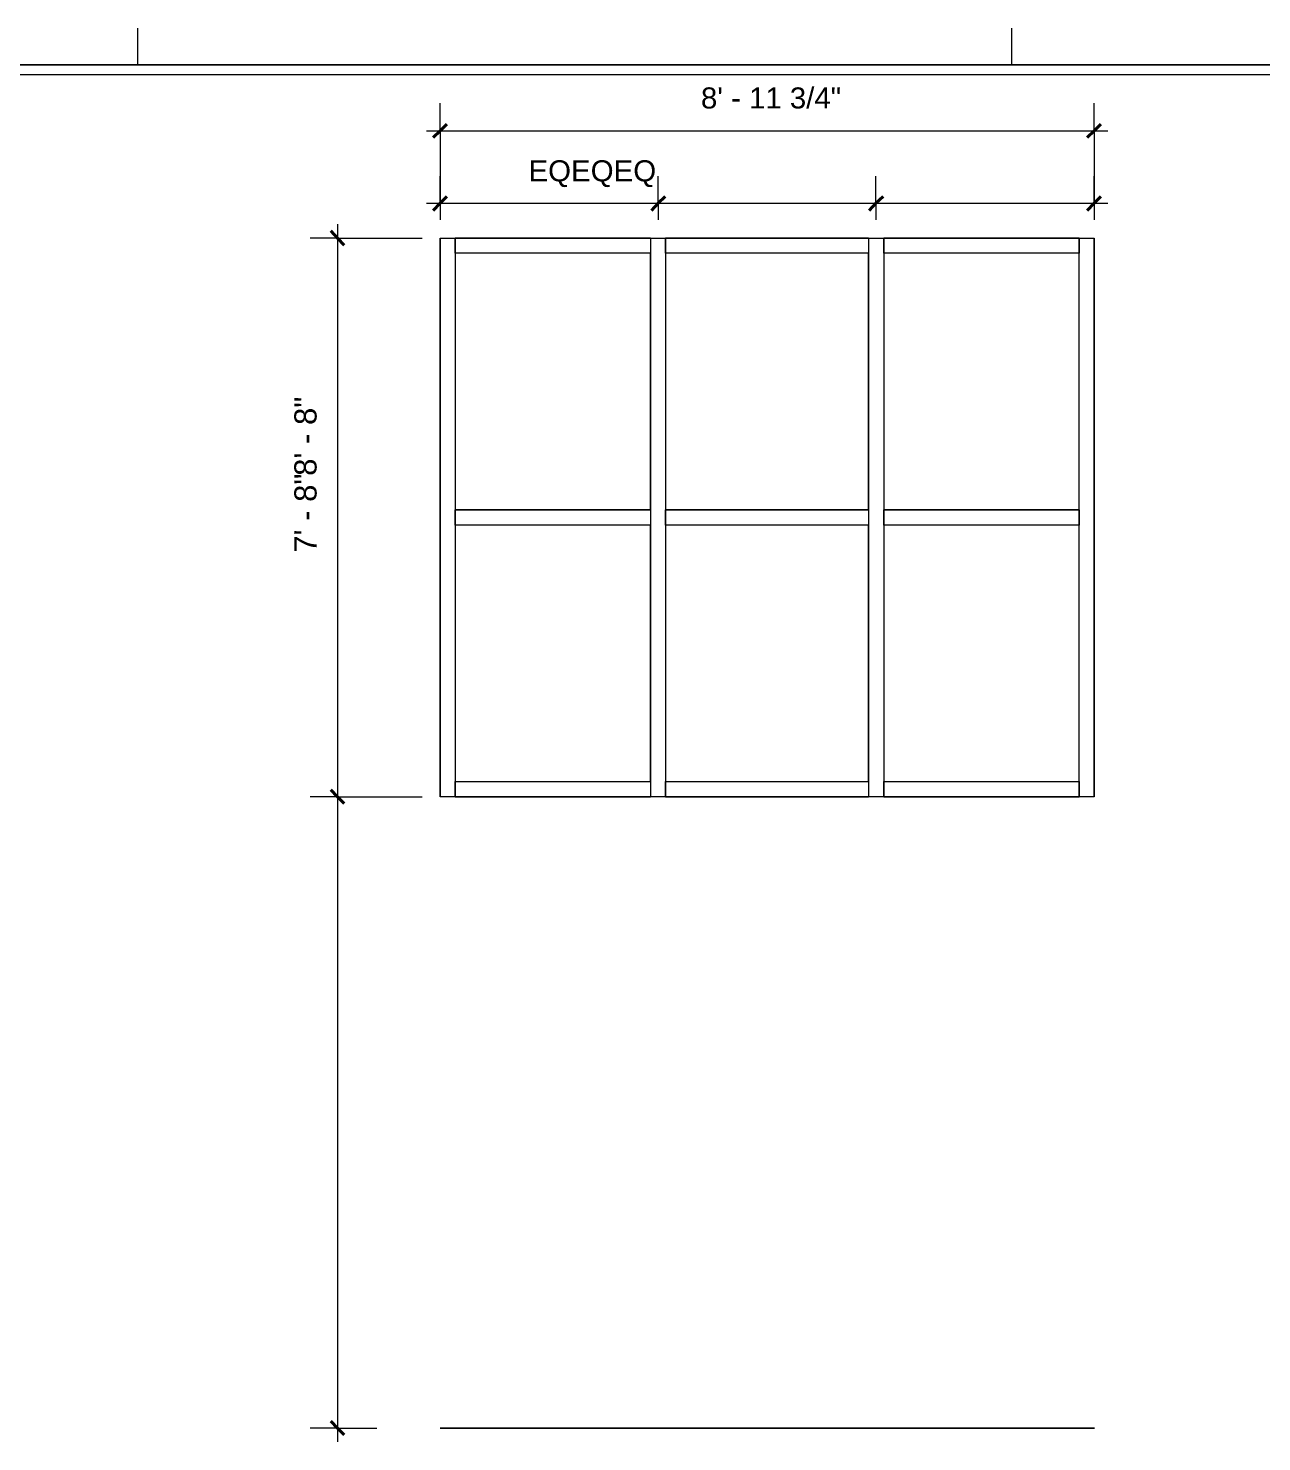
# Model space of a CAD drawing. Header units: inches. Extents: x -6061 to 13621, y -296 to 7483.
# Drawn here: x 12663.9 to 12867.2, y 668.3 to 901.2 of the extents above; entities that cross this region are included whole.
import ezdxf

# ---------------------------------------------------------------- set-up
doc = ezdxf.new("R2010")
doc.units = ezdxf.units.IN
doc.header["$MEASUREMENT"] = 0
doc.layers.get('0').update_dxf_attribs({"linetype": 'CONTINUOUS'})
doc.styles.add('Arial$001H0', font='arial.ttf')

msp = doc.modelspace()

# ---------------------------------------------------------------- linework, layer by layer
at = {"color": 8, "linetype": 'Continuous', "lineweight": 9, "true_color": 0x7f7f7f}
for p, q in [((12681.92044, 895.18967), (12681.92044, 901.19646)), ((12826.00325, 895.18967), (12826.00325, 901.19646)), ((11955.57972, 895.18967), (13402.25438, 895.18967))]:
    msp.add_line(p, q, dxfattribs=at)
at = {"color": 7, "linetype": 'Continuous', "lineweight": 9, "true_color": 0x000007}
for p, q in [((13402.25438, 895.18967), (11961.58651, 895.18967)), ((11963.18832, 893.58786), (13401.05302, 893.58786)), ((12731.73673, 884.29736), (12731.73673, 888.86252)), ((12839.53854, 884.29736), (12839.53854, 888.86252)), ((12729.4942, 884.29736), (12841.78108, 884.29736)), ((12731.73673, 884.29736), (12731.73673, 869.6408)), ((12839.53854, 884.29736), (12839.53854, 869.6408)), ((12731.73673, 872.36388), (12731.73673, 876.84895)), ((12767.69737, 872.36388), (12767.69737, 876.84895)), ((12803.57791, 872.36388), (12803.57791, 876.84895)), ((12839.53854, 872.36388), (12839.53854, 876.84895)), ((12729.4942, 872.36388), (12767.69737, 872.36388)), ((12731.73673, 872.36388), (12731.73673, 869.6408)), ((12767.69737, 872.36388), (12803.57791, 872.36388)), ((12767.69737, 872.36388), (12767.69737, 869.6408)), ((12803.57791, 872.36388), (12841.78108, 872.36388)), ((12803.57791, 872.36388), (12803.57791, 869.6408)), ((12839.53854, 872.36388), (12839.53854, 869.6408)), ((12714.83764, 868.91999), (12714.83764, 774.57338)), ((12714.83764, 866.59736), (12710.35257, 866.59736)), ((12714.83764, 866.59736), (12728.77338, 866.59736)), ((12731.73673, 866.59736), (12734.21954, 866.59736)), ((12731.73673, 866.59736), (12731.73673, 820.62542)), ((12734.21954, 864.11456), (12734.21954, 866.59736)), ((12766.41592, 866.59736), (12734.21954, 866.59736)), ((12734.21954, 866.59736), (12734.21954, 820.62542)), ((12766.41592, 866.59736), (12766.41592, 864.11456)), ((12766.41592, 866.59736), (12768.89872, 866.59736)), ((12766.41592, 866.59736), (12766.41592, 820.62542)), ((12768.89872, 864.11456), (12768.89872, 866.59736)), ((12802.37655, 866.59736), (12768.89872, 866.59736)), ((12768.89872, 866.59736), (12768.89872, 820.62542)), ((12802.37655, 866.59736), (12804.85936, 866.59736)), ((12802.37655, 866.59736), (12802.37655, 820.62542)), ((12802.37655, 866.59736), (12802.37655, 864.11456)), ((12804.85936, 864.11456), (12804.85936, 866.59736)), ((12837.05574, 866.59736), (12804.85936, 866.59736)), ((12804.85936, 866.59736), (12804.85936, 820.62542)), ((12837.05574, 866.59736), (12837.05574, 864.11456)), ((12837.05574, 866.59736), (12839.53854, 866.59736)), ((12837.05574, 820.62542), (12837.05574, 866.59736)), ((12839.53854, 820.62542), (12839.53854, 866.59736)), ((12766.41592, 864.11456), (12734.21954, 864.11456)), ((12766.41592, 864.11456), (12734.21954, 864.11456)), ((12734.21954, 864.11456), (12734.21954, 821.82677)), ((12766.41592, 821.82677), (12766.41592, 864.11456)), ((12802.37655, 864.11456), (12768.89872, 864.11456)), ((12768.89872, 864.11456), (12768.89872, 821.82677)), ((12802.37655, 864.11456), (12768.89872, 864.11456)), ((12802.37655, 821.82677), (12802.37655, 864.11456)), ((12837.05574, 864.11456), (12804.85936, 864.11456)), ((12804.85936, 864.11456), (12804.85936, 821.82677)), ((12837.05574, 864.11456), (12804.85936, 864.11456)), ((12837.05574, 821.82677), (12837.05574, 864.11456)), ((12731.73673, 820.62542), (12731.73673, 774.57338)), ((12734.21954, 821.82677), (12766.41592, 821.82677)), ((12734.21954, 819.34397), (12734.21954, 821.82677)), ((12766.41592, 821.82677), (12734.21954, 821.82677)), ((12734.21954, 820.62542), (12734.21954, 774.57338)), ((12766.41592, 821.82677), (12766.41592, 819.34397)), ((12766.41592, 820.62542), (12766.41592, 774.57338)), ((12768.89872, 821.82677), (12802.37655, 821.82677)), ((12768.89872, 819.34397), (12768.89872, 821.82677)), ((12802.37655, 821.82677), (12768.89872, 821.82677)), ((12768.89872, 820.62542), (12768.89872, 774.57338)), ((12802.37655, 821.82677), (12802.37655, 819.34397)), ((12802.37655, 820.62542), (12802.37655, 774.57338)), ((12804.85936, 821.82677), (12837.05574, 821.82677)), ((12804.85936, 819.34397), (12804.85936, 821.82677)), ((12837.05574, 821.82677), (12804.85936, 821.82677)), ((12804.85936, 820.62542), (12804.85936, 774.57338)), ((12837.05574, 821.82677), (12837.05574, 819.34397)), ((12837.05574, 774.57338), (12837.05574, 820.62542)), ((12839.53854, 774.57338), (12839.53854, 820.62542)), ((12766.41592, 819.34397), (12734.21954, 819.34397)), ((12734.21954, 819.34397), (12734.21954, 777.05619)), ((12766.41592, 819.34397), (12734.21954, 819.34397)), ((12766.41592, 777.05619), (12766.41592, 819.34397)), ((12802.37655, 819.34397), (12768.89872, 819.34397)), ((12768.89872, 819.34397), (12768.89872, 777.05619)), ((12802.37655, 819.34397), (12768.89872, 819.34397)), ((12802.37655, 777.05619), (12802.37655, 819.34397)), ((12837.05574, 819.34397), (12804.85936, 819.34397)), ((12804.85936, 819.34397), (12804.85936, 777.05619)), ((12837.05574, 819.34397), (12804.85936, 819.34397)), ((12837.05574, 777.05619), (12837.05574, 819.34397)), ((12734.21954, 777.05619), (12766.41592, 777.05619)), ((12734.21954, 774.57338), (12734.21954, 777.05619)), ((12734.21954, 777.05619), (12766.41592, 777.05619)), ((12766.41592, 777.05619), (12766.41592, 774.57338)), ((12768.89872, 777.05619), (12802.37655, 777.05619)), ((12768.89872, 774.57338), (12768.89872, 777.05619)), ((12768.89872, 777.05619), (12802.37655, 777.05619)), ((12802.37655, 777.05619), (12802.37655, 774.57338)), ((12804.85936, 777.05619), (12837.05574, 777.05619)), ((12804.85936, 774.57338), (12804.85936, 777.05619)), ((12804.85936, 777.05619), (12837.05574, 777.05619)), ((12837.05574, 777.05619), (12837.05574, 774.57338)), ((12714.83764, 774.57338), (12710.35257, 774.57338)), ((12714.83764, 774.57338), (12714.83764, 668.29329)), ((12714.83764, 774.57338), (12728.77338, 774.57338)), ((12734.21954, 774.57338), (12731.73673, 774.57338)), ((12734.21954, 774.57338), (12766.41592, 774.57338)), ((12768.89872, 774.57338), (12766.41592, 774.57338)), ((12768.89872, 774.57338), (12802.37655, 774.57338)), ((12804.85936, 774.57338), (12802.37655, 774.57338)), ((12804.85936, 774.57338), (12837.05574, 774.57338)), ((12839.53854, 774.57338), (12837.05574, 774.57338)), ((12714.83764, 670.53582), (12710.35257, 670.53582)), ((12714.83764, 670.53582), (12721.32497, 670.53582))]:
    msp.add_line(p, q, dxfattribs=at)
at = {"color": 7, "linetype": 'Continuous', "lineweight": 40, "true_color": 0x000007}
for p, q in [((12731.73673, 884.29736), (12732.858, 885.41863)), ((12839.53854, 884.29736), (12840.65981, 885.41863)), ((12731.73673, 884.29736), (12730.61547, 883.1761)), ((12839.53854, 884.29736), (12838.41728, 883.1761)), ((12731.73673, 872.36388), (12732.858, 873.48515)), ((12767.69737, 872.36388), (12768.81863, 873.48515)), ((12803.57791, 872.36388), (12804.77927, 873.48515)), ((12839.53854, 872.36388), (12840.65981, 873.48515)), ((12731.73673, 872.36388), (12730.61547, 871.16252)), ((12767.69737, 872.36388), (12766.5761, 871.16252)), ((12803.57791, 872.36388), (12802.45664, 871.16252)), ((12839.53854, 872.36388), (12838.41728, 871.16252)), ((12714.83764, 866.59736), (12713.71637, 867.79872)), ((12714.83764, 866.59736), (12715.9589, 865.4761)), ((12714.83764, 774.57338), (12713.71637, 775.69465)), ((12714.83764, 774.57338), (12715.9589, 773.45211)), ((12714.83764, 670.53582), (12713.71637, 671.65709)), ((12714.83764, 670.53582), (12715.9589, 669.41456))]:
    msp.add_line(p, q, dxfattribs=at)
at = {"color": 7, "linetype": 'Continuous', "lineweight": 18, "true_color": 0x000007}
for p, q in [((12731.73673, 774.57338), (12731.73673, 866.59736)), ((12731.73673, 866.59736), (12839.53854, 866.59736)), ((12839.53854, 866.59736), (12839.53854, 774.57338)), ((12839.53854, 774.57338), (12731.73673, 774.57338)), ((12839.61863, 670.53582), (12731.73673, 670.53582)), ((12731.73673, 670.53582), (12839.61863, 670.53582))]:
    msp.add_line(p, q, dxfattribs=at)

# ---------------------------------------------------------------- texts
at = {"color": 7, "true_color": 0x000007, "style": 'Arial$001H0'}
for s, height, p in [('8\' - 11 3/4"', 3.4665915, (12774.74497, 887.98108)), ('EQEQEQ', 3.476821, (12746.31287, 875.96751))]:
    msp.add_text(s, height=height, dxfattribs=at).set_placement(p)
for s, p in [('8\' - 8"', (12711.39346, 827.44961)), ('7\' - 8"', (12711.39346, 814.77844))]:
    msp.add_text(s, height=3.667117, rotation=90, dxfattribs=at).set_placement(p)

doc.saveas('drawing.dxf')
